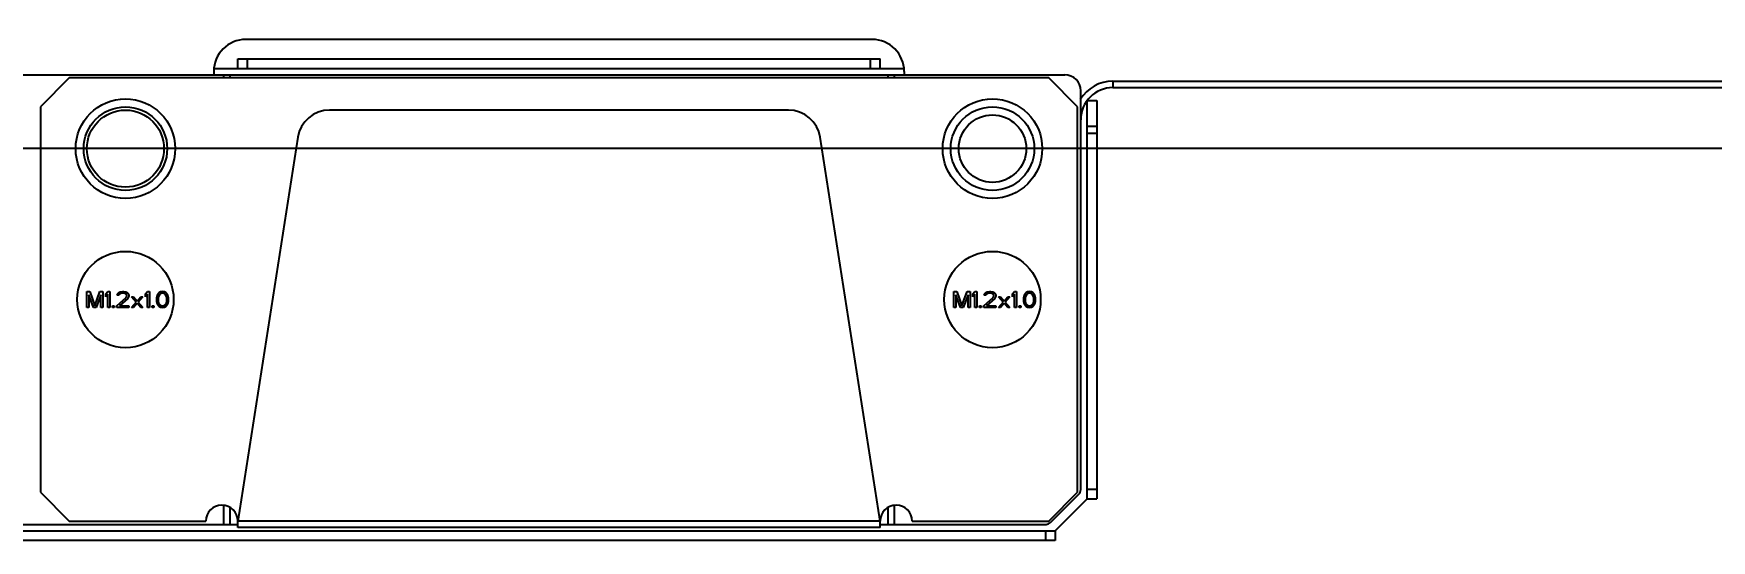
# Model space of a CAD drawing. Header units: millimetres. Extents: x 0 to 841, y 0 to 594.
# Drawn here: x 110.7 to 163, y 381.5 to 397.3 of the extents above; entities that cross this region are included whole.
import ezdxf

# ---------------------------------------------------------------- set-up
doc = ezdxf.new("R2010")
doc.units = ezdxf.units.MM
doc.header["$LTSCALE"] = 46.255
doc.layers.get('0').update_dxf_attribs({"linetype": 'CONTINUOUS'})
doc.layers.add('ASSEM_MEM', color=7, linetype='CONTINUOUS')
doc.styles.get("Standard").update_dxf_attribs({"font": 'txt', "width": 0.8})
doc.dimstyles.new('DIMSTYLE_1', dxfattribs={"dimtxt": 2.5, "dimasz": 3, "dimexe": 1.5, "dimexo": 1.2, "dimtad": 1, "dimdsep": 46, "dimtxsty": 'STANDARD', "dimblk": '_FILLED', "dimblk1": '_FILLED', "dimblk2": '_FILLED', "dimcen": 0.09, "dimazin": 2, "dimtp": 0.01, "dimtm": 0.01, "dimtfac": 1, "dimtofl": 0, "dimtmove": 0, "dimatfit": 3, "dimldrblk": '_FILLED', "dimfxl": 1, "dimtolj": 1, "dimarcsym": 0})

# ---------------------------------------------------------------- blocks, each defined once
blk = doc.blocks.new('_FILLED')
at = {"color": 0, "linetype": 'BYBLOCK'}
blk.add_solid([(0, 0), (-1, 0.167), (-1, -0.167)], dxfattribs=at)
blk = doc.blocks.new('*D25')
at = {"color": 7, "linetype": 'CONTINUOUS'}
for p, q in [((75.232, 511.795), (52.781, 511.795)), ((54.281, 511.795), (54.281, 452.745)), ((54.281, 393.695), (54.281, 452.745)), ((354.829, 393.695), (52.781, 393.695))]:
    blk.add_line(p, q, dxfattribs=at)
at = {"color": 7, "linetype": 'CONTINUOUS', "xscale": 3, "yscale": 3, "zscale": 3}
for p, rotation in [((54.281, 511.795), 90), ((54.281, 393.695), 270)]:
    blk.add_blockref('_FILLED', p, dxfattribs=dict(at, rotation=rotation))
at = {"color": 7, "linetype": 'CONTINUOUS', "insert": (51.156, 454.119), "char_height": 2.5, "width": 10, "attachment_point": 2, "rotation": 90, "line_spacing_factor": 0.9}
blk.add_mtext('118.1', dxfattribs=at)

msp = doc.modelspace()

# ---------------------------------------------------------------- linework, layer by layer
at = {"color": 7, "linetype": 'CONTINUOUS'}
for p, q in [((136.819, 397.095), (117.319, 397.095)), ((116.319, 396.095), (116.319, 395.995)), ((137.819, 396.095), (137.819, 395.995)), ((144.319, 395.795), (144.319, 395.595)), ((144.319, 395.795), (325.129, 395.795)), ((144.319, 395.595), (325.129, 395.595))]:
    msp.add_line(p, q, dxfattribs=at)
for centre, radius in [((113.569, 393.695), 1.2), ((140.569, 393.695), 1.05)]:
    msp.add_circle(centre, radius, dxfattribs=at)
for centre, radius, start, end in [((117.319, 396.095), 1, 90, 180), ((136.819, 396.095), 1, 0, 90), ((144.319, 394.595), 1.2, 90, 148.1957), ((144.319, 394.595), 1, 90, 180)]:
    msp.add_arc(centre, radius, start, end, dxfattribs=at)
at = {"layer": 'ASSEM_MEM', "color": 7, "linetype": 'CONTINUOUS'}
for p, q in [((116.339, 396.195), (137.799, 396.195)), ((117.069, 396.195), (117.069, 396.495)), ((117.069, 396.495), (137.069, 396.495)), ((117.369, 396.195), (117.369, 396.495)), ((136.769, 396.195), (136.769, 396.495)), ((137.069, 396.195), (137.069, 396.495)), ((77.294, 395.995), (142.819, 395.995)), ((111.819, 395.895), (110.919, 394.995)), ((142.319, 395.895), (111.819, 395.895)), ((116.62, 395.995), (116.62, 395.895)), ((116.82, 395.995), (116.82, 395.895)), ((137.32, 395.895), (137.32, 395.995)), ((137.52, 395.895), (137.52, 395.995)), ((143.219, 394.995), (142.319, 395.895)), ((143.319, 383.078), (143.319, 395.495)), ((143.519, 382.795), (143.519, 395.195)), ((143.519, 395.195), (143.819, 395.195)), ((143.819, 395.195), (143.819, 382.795)), ((110.919, 394.995), (110.919, 382.995)), ((134.213, 394.895), (119.925, 394.895)), ((143.219, 382.995), (143.219, 394.995)), ((118.937, 394.049), (117.069, 382.095)), ((137.069, 382.095), (135.201, 394.049)), ((143.819, 394.383), (143.519, 394.383)), ((143.819, 394.17), (143.519, 394.17)), ((143.519, 383.095), (143.819, 383.095)), ((110.919, 382.995), (111.819, 382.095)), ((116.62, 382.59), (116.62, 381.995)), ((116.82, 382.522), (116.82, 381.995)), ((137.32, 381.995), (137.32, 382.523)), ((137.52, 381.995), (137.52, 382.59)), ((142.319, 382.095), (143.219, 382.995)), ((142.378, 382.053), (143.261, 382.936)), ((142.519, 381.795), (143.519, 382.795)), ((143.519, 382.795), (143.819, 382.795)), ((77.877, 381.995), (117.069, 381.995)), ((111.819, 382.095), (116.069, 382.095)), ((117.069, 381.895), (117.069, 382.095)), ((137.069, 382.095), (117.069, 382.095)), ((137.069, 381.895), (137.069, 382.095)), ((137.069, 381.995), (142.236, 381.995)), ((138.069, 382.095), (142.319, 382.095)), ((77.594, 381.795), (142.519, 381.795)), ((142.519, 381.495), (77.594, 381.495)), ((137.069, 381.895), (117.069, 381.895)), ((142.219, 381.795), (142.219, 381.495)), ((142.519, 381.795), (142.519, 381.495))]:
    msp.add_line(p, q, dxfattribs=at)
at = {"layer": 'ASSEM_MEM', "color": 40, "linetype": 'CONTINUOUS'}
for p, q in [((112.369, 388.745), (112.369, 389.245)), ((112.369, 389.245), (112.463, 389.245)), ((112.432, 389.138), (112.432, 388.745)), ((112.578, 388.745), (112.432, 389.138)), ((112.463, 389.245), (112.619, 388.798)), ((112.619, 388.798), (112.776, 389.245)), ((112.807, 389.138), (112.661, 388.745)), ((112.776, 389.245), (112.869, 389.245)), ((112.807, 388.745), (112.807, 389.138)), ((112.869, 389.245), (112.869, 388.745)), ((112.953, 389.17), (113.015, 389.245)), ((112.953, 389.085), (112.953, 389.17)), ((113.015, 389.16), (112.953, 389.085)), ((113.015, 389.245), (113.078, 389.245)), ((113.015, 388.745), (113.015, 389.16)), ((113.078, 389.245), (113.078, 388.745)), ((113.161, 388.745), (113.161, 388.798)), ((113.161, 388.798), (113.213, 388.798)), ((113.213, 388.798), (113.213, 388.745)), ((113.296, 388.798), (113.588, 389.064)), ((113.296, 388.745), (113.296, 388.798)), ((113.307, 389.128), (113.317, 389.17)), ((113.359, 389.128), (113.307, 389.128)), ((113.317, 389.17), (113.359, 389.213)), ((113.359, 389.213), (113.401, 389.234)), ((113.38, 389.16), (113.359, 389.128)), ((113.411, 389.181), (113.38, 389.16)), ((113.64, 389.032), (113.38, 388.798)), ((113.38, 388.798), (113.671, 388.798)), ((113.401, 389.234), (113.473, 389.245)), ((113.463, 389.191), (113.411, 389.181)), ((113.505, 389.191), (113.463, 389.191)), ((113.473, 389.245), (113.515, 389.245)), ((113.557, 389.181), (113.505, 389.191)), ((113.515, 389.245), (113.578, 389.234)), ((113.588, 389.16), (113.557, 389.181)), ((113.578, 389.234), (113.619, 389.213)), ((113.609, 389.128), (113.588, 389.16)), ((113.588, 389.064), (113.609, 389.106)), ((113.609, 389.106), (113.609, 389.128)), ((113.619, 389.213), (113.661, 389.17)), ((113.661, 389.064), (113.64, 389.032)), ((113.661, 389.17), (113.671, 389.128)), ((113.671, 389.106), (113.661, 389.064)), ((113.671, 389.128), (113.671, 389.106)), ((113.671, 388.798), (113.671, 388.745)), ((113.901, 388.915), (113.755, 389.085)), ((113.755, 389.085), (113.817, 389.085)), ((113.755, 388.745), (113.901, 388.915)), ((113.817, 389.085), (113.932, 388.947)), ((113.932, 388.883), (113.817, 388.745)), ((113.932, 388.947), (114.046, 389.085)), ((114.046, 388.745), (113.932, 388.883)), ((114.109, 389.085), (113.963, 388.915)), ((113.963, 388.915), (114.109, 388.745)), ((114.046, 389.085), (114.109, 389.085)), ((114.192, 389.17), (114.255, 389.245)), ((114.192, 389.085), (114.192, 389.17)), ((114.255, 389.16), (114.192, 389.085)), ((114.255, 389.245), (114.317, 389.245)), ((114.255, 388.745), (114.255, 389.16)), ((114.317, 389.245), (114.317, 388.745)), ((114.401, 388.745), (114.401, 388.798)), ((114.401, 388.798), (114.453, 388.798)), ((114.453, 388.798), (114.453, 388.745)), ((114.546, 389.096), (114.536, 389.043)), ((114.536, 389.043), (114.536, 388.947)), ((114.536, 388.947), (114.546, 388.894)), ((114.557, 389.128), (114.546, 389.096)), ((114.546, 388.894), (114.557, 388.862)), ((114.578, 389.17), (114.557, 389.128)), ((114.557, 388.862), (114.578, 388.819)), ((114.609, 389.202), (114.578, 389.17)), ((114.578, 388.819), (114.609, 388.787)), ((114.598, 389.096), (114.588, 389.032)), ((114.588, 389.032), (114.588, 388.957)), ((114.588, 388.957), (114.598, 388.894)), ((114.64, 389.16), (114.598, 389.096)), ((114.598, 388.894), (114.64, 388.83)), ((114.661, 389.234), (114.609, 389.202)), ((114.609, 388.787), (114.661, 388.755)), ((114.671, 389.181), (114.64, 389.16)), ((114.64, 388.83), (114.671, 388.809)), ((114.723, 389.245), (114.661, 389.234)), ((114.661, 388.755), (114.723, 388.745)), ((114.723, 389.191), (114.671, 389.181)), ((114.671, 388.809), (114.723, 388.798)), ((114.786, 389.234), (114.723, 389.245)), ((114.776, 389.181), (114.723, 389.191)), ((114.723, 388.798), (114.776, 388.809)), ((114.723, 388.745), (114.786, 388.755)), ((114.807, 389.16), (114.776, 389.181)), ((114.776, 388.809), (114.807, 388.83)), ((114.838, 389.202), (114.786, 389.234)), ((114.786, 388.755), (114.838, 388.787)), ((114.848, 389.096), (114.807, 389.16)), ((114.807, 388.83), (114.848, 388.894)), ((114.869, 389.17), (114.838, 389.202)), ((114.838, 388.787), (114.869, 388.819)), ((114.859, 389.032), (114.848, 389.096)), ((114.848, 388.894), (114.859, 388.957)), ((114.859, 388.957), (114.859, 389.032)), ((114.89, 389.128), (114.869, 389.17)), ((114.869, 388.819), (114.89, 388.862)), ((114.901, 389.096), (114.89, 389.128)), ((114.89, 388.862), (114.901, 388.894)), ((114.911, 389.043), (114.901, 389.096)), ((114.901, 388.894), (114.911, 388.947)), ((114.911, 388.947), (114.911, 389.043)), ((139.369, 388.745), (139.369, 389.245)), ((139.369, 389.245), (139.463, 389.245)), ((139.432, 389.138), (139.432, 388.745)), ((139.578, 388.745), (139.432, 389.138)), ((139.463, 389.245), (139.619, 388.798)), ((139.619, 388.798), (139.776, 389.245)), ((139.807, 389.138), (139.661, 388.745)), ((139.776, 389.245), (139.869, 389.245)), ((139.807, 388.745), (139.807, 389.138)), ((139.869, 389.245), (139.869, 388.745)), ((139.953, 389.17), (140.015, 389.245)), ((139.953, 389.085), (139.953, 389.17)), ((140.015, 389.16), (139.953, 389.085)), ((140.015, 389.245), (140.078, 389.245)), ((140.015, 388.745), (140.015, 389.16)), ((140.078, 389.245), (140.078, 388.745)), ((140.161, 388.745), (140.161, 388.798)), ((140.161, 388.798), (140.213, 388.798)), ((140.213, 388.798), (140.213, 388.745)), ((140.296, 388.798), (140.588, 389.064)), ((140.296, 388.745), (140.296, 388.798)), ((140.307, 389.128), (140.317, 389.17)), ((140.359, 389.128), (140.307, 389.128)), ((140.317, 389.17), (140.359, 389.213)), ((140.359, 389.213), (140.401, 389.234)), ((140.38, 389.16), (140.359, 389.128)), ((140.411, 389.181), (140.38, 389.16)), ((140.64, 389.032), (140.38, 388.798)), ((140.38, 388.798), (140.671, 388.798)), ((140.401, 389.234), (140.473, 389.245)), ((140.463, 389.191), (140.411, 389.181)), ((140.505, 389.191), (140.463, 389.191)), ((140.473, 389.245), (140.515, 389.245)), ((140.557, 389.181), (140.505, 389.191)), ((140.515, 389.245), (140.578, 389.234)), ((140.588, 389.16), (140.557, 389.181)), ((140.578, 389.234), (140.619, 389.213)), ((140.609, 389.128), (140.588, 389.16)), ((140.588, 389.064), (140.609, 389.106)), ((140.609, 389.106), (140.609, 389.128)), ((140.619, 389.213), (140.661, 389.17)), ((140.661, 389.064), (140.64, 389.032)), ((140.661, 389.17), (140.671, 389.128)), ((140.671, 389.106), (140.661, 389.064)), ((140.671, 389.128), (140.671, 389.106)), ((140.671, 388.798), (140.671, 388.745)), ((140.901, 388.915), (140.755, 389.085)), ((140.755, 389.085), (140.817, 389.085)), ((140.755, 388.745), (140.901, 388.915)), ((140.817, 389.085), (140.932, 388.947)), ((140.932, 388.883), (140.817, 388.745)), ((140.932, 388.947), (141.046, 389.085)), ((141.046, 388.745), (140.932, 388.883)), ((141.109, 389.085), (140.963, 388.915)), ((140.963, 388.915), (141.109, 388.745)), ((141.046, 389.085), (141.109, 389.085)), ((141.192, 389.17), (141.255, 389.245)), ((141.192, 389.085), (141.192, 389.17)), ((141.255, 389.16), (141.192, 389.085)), ((141.255, 389.245), (141.317, 389.245)), ((141.255, 388.745), (141.255, 389.16)), ((141.317, 389.245), (141.317, 388.745)), ((141.401, 388.745), (141.401, 388.798)), ((141.401, 388.798), (141.453, 388.798)), ((141.453, 388.798), (141.453, 388.745)), ((141.546, 389.096), (141.536, 389.043)), ((141.536, 389.043), (141.536, 388.947)), ((141.536, 388.947), (141.546, 388.894)), ((141.557, 389.128), (141.546, 389.096)), ((141.546, 388.894), (141.557, 388.862)), ((141.578, 389.17), (141.557, 389.128)), ((141.557, 388.862), (141.578, 388.819)), ((141.609, 389.202), (141.578, 389.17)), ((141.578, 388.819), (141.609, 388.787)), ((141.598, 389.096), (141.588, 389.032)), ((141.588, 389.032), (141.588, 388.957)), ((141.588, 388.957), (141.598, 388.894)), ((141.64, 389.16), (141.598, 389.096)), ((141.598, 388.894), (141.64, 388.83)), ((141.661, 389.234), (141.609, 389.202)), ((141.609, 388.787), (141.661, 388.755)), ((141.671, 389.181), (141.64, 389.16)), ((141.64, 388.83), (141.671, 388.809)), ((141.723, 389.245), (141.661, 389.234)), ((141.661, 388.755), (141.723, 388.745)), ((141.723, 389.191), (141.671, 389.181)), ((141.671, 388.809), (141.723, 388.798)), ((141.786, 389.234), (141.723, 389.245)), ((141.776, 389.181), (141.723, 389.191)), ((141.723, 388.798), (141.776, 388.809)), ((141.723, 388.745), (141.786, 388.755)), ((141.807, 389.16), (141.776, 389.181)), ((141.776, 388.809), (141.807, 388.83)), ((141.838, 389.202), (141.786, 389.234)), ((141.786, 388.755), (141.838, 388.787)), ((141.848, 389.096), (141.807, 389.16)), ((141.807, 388.83), (141.848, 388.894)), ((141.869, 389.17), (141.838, 389.202)), ((141.838, 388.787), (141.869, 388.819)), ((141.859, 389.032), (141.848, 389.096)), ((141.848, 388.894), (141.859, 388.957)), ((141.859, 388.957), (141.859, 389.032)), ((141.89, 389.128), (141.869, 389.17)), ((141.869, 388.819), (141.89, 388.862)), ((141.901, 389.096), (141.89, 389.128)), ((141.89, 388.862), (141.901, 388.894)), ((141.911, 389.043), (141.901, 389.096)), ((141.901, 388.894), (141.911, 388.947)), ((141.911, 388.947), (141.911, 389.043)), ((112.432, 388.745), (112.369, 388.745)), ((112.661, 388.745), (112.578, 388.745)), ((112.869, 388.745), (112.807, 388.745)), ((113.078, 388.745), (113.015, 388.745)), ((113.213, 388.745), (113.161, 388.745)), ((113.671, 388.745), (113.296, 388.745)), ((113.817, 388.745), (113.755, 388.745)), ((114.109, 388.745), (114.046, 388.745)), ((114.317, 388.745), (114.255, 388.745)), ((114.453, 388.745), (114.401, 388.745)), ((139.432, 388.745), (139.369, 388.745)), ((139.661, 388.745), (139.578, 388.745)), ((139.869, 388.745), (139.807, 388.745)), ((140.078, 388.745), (140.015, 388.745)), ((140.213, 388.745), (140.161, 388.745)), ((140.671, 388.745), (140.296, 388.745)), ((140.817, 388.745), (140.755, 388.745)), ((141.109, 388.745), (141.046, 388.745)), ((141.317, 388.745), (141.255, 388.745)), ((141.453, 388.745), (141.401, 388.745))]:
    msp.add_line(p, q, dxfattribs=at)
at = {"layer": 'ASSEM_MEM', "color": 7, "linetype": 'CONTINUOUS'}
for centre, radius in [((113.569, 393.695), 1.55), ((140.569, 393.695), 1.55), ((113.569, 393.695), 1.3), ((140.569, 393.695), 1.3), ((113.569, 388.995), 1.5), ((140.569, 388.995), 1.5)]:
    msp.add_circle(centre, radius, dxfattribs=at)
for centre, radius, start, end in [((142.819, 395.495), 0.5, 0, 90), ((119.925, 393.895), 1, 90, 171.1193), ((134.213, 393.895), 1, 8.8807, 90), ((143.119, 383.078), 0.2, 315, 360), ((116.569, 382.095), 0.5, 0, 180), ((137.569, 382.095), 0.5, 0, 180), ((142.236, 382.195), 0.2, 270, 315)]:
    msp.add_arc(centre, radius, start, end, dxfattribs=at)

# ---------------------------------------------------------------- dimensions: what is measured, and where the dimension line sits
at = {"color": 7, "linetype": 'CONTINUOUS'}
dim = msp.add_linear_dim(base=(54.281, 393.695), p1=(76.432, 511.795), p2=(356.029, 393.695), angle=270, dimstyle='DIMSTYLE_1', dxfattribs=at)
dim.commit()
dim.dimension.update_dxf_attribs({"geometry": '*D25', "text_midpoint": (54.281, 454.119), "dimtype": 160})

doc.saveas('drawing.dxf')
